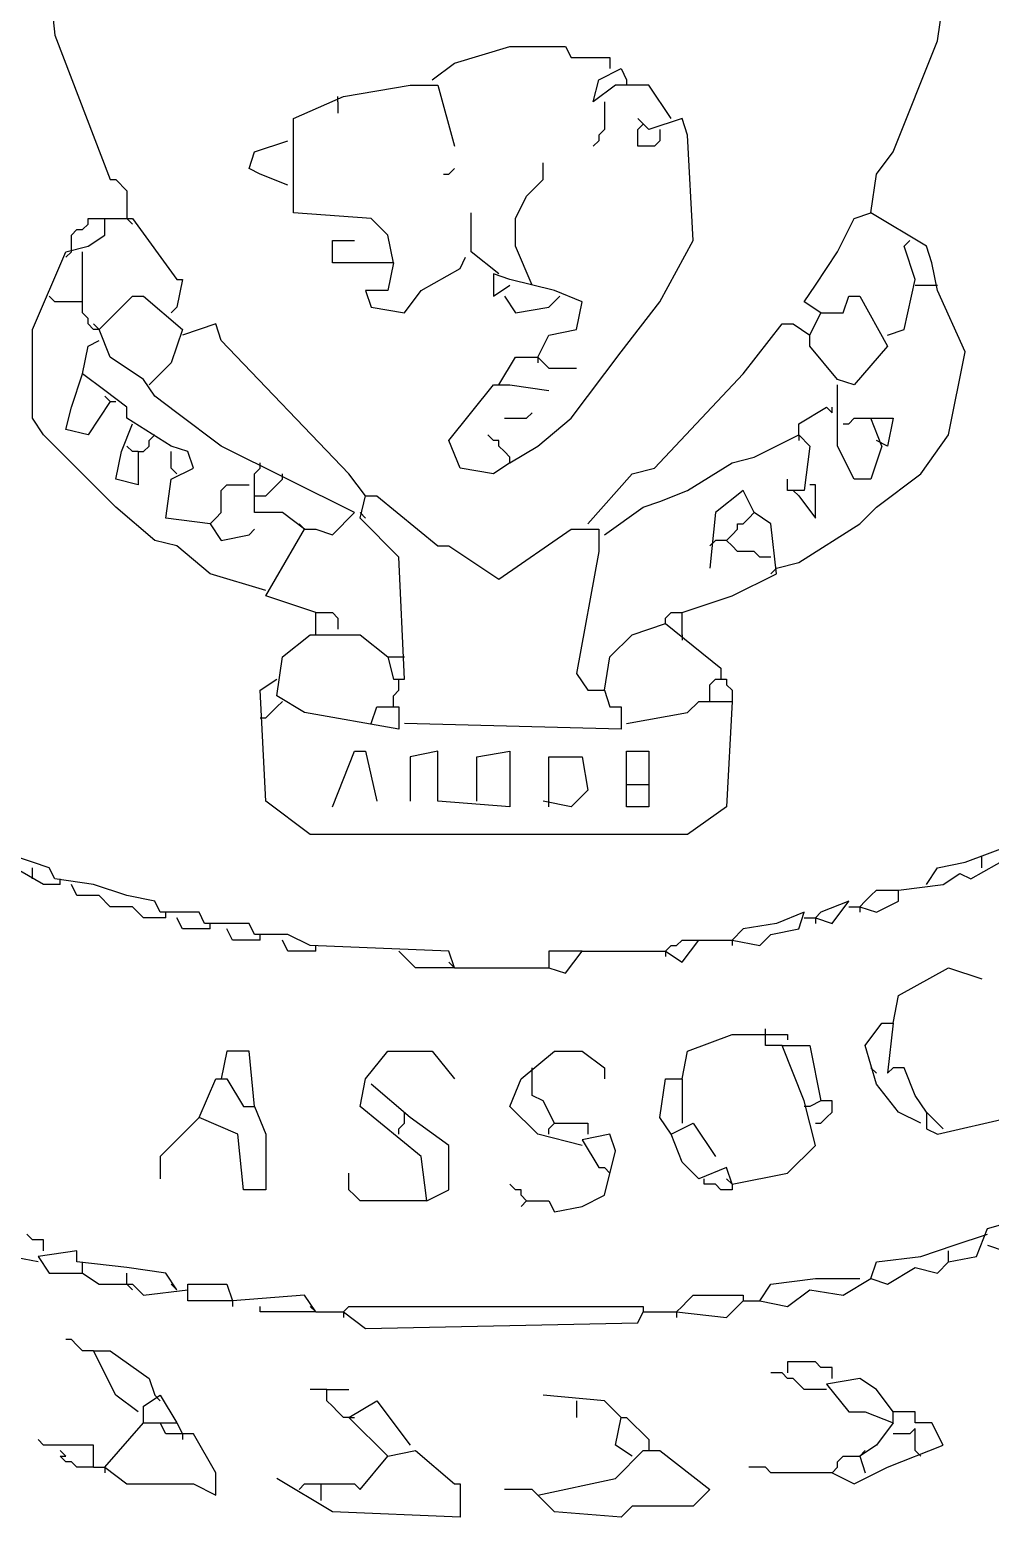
# Model space of a CAD drawing. Header units: inches. Extents: x 0.1 to 9.75, y 0.02 to 4.75.
# Drawn here: x 2.7493 to 2.9896, y 3.4847 to 3.8569 of the extents above; entities that cross this region are included whole.
import ezdxf

# ---------------------------------------------------------------- set-up
doc = ezdxf.new("R2010")
doc.units = ezdxf.units.IN
doc.header["$MEASUREMENT"] = 0
doc.layers.add('PFV', color=179, linetype='Continuous')

msp = doc.modelspace()

# ---------------------------------------------------------------- linework, layer by layer
at = {"layer": 'PFV', "color": 1}
for p, q in [((2.754167, 3.869444), (2.755556, 3.855556)), ((2.976389, 3.854167), (2.977778, 3.863889)), ((2.755556, 3.855556), (2.769444, 3.819444)), ((2.855556, 3.848611), (2.869444, 3.852778)), ((2.869444, 3.852778), (2.883333, 3.852778)), ((2.883333, 3.852778), (2.884722, 3.85)), ((2.965278, 3.826389), (2.976389, 3.854167)), ((2.884722, 3.85), (2.894444, 3.85)), ((2.894444, 3.85), (2.894444, 3.847222)), ((2.85, 3.844444), (2.855556, 3.848611)), ((2.891667, 3.844444), (2.897222, 3.847222)), ((2.897222, 3.847222), (2.898611, 3.844444)), ((2.827778, 3.840278), (2.844444, 3.843056)), ((2.844444, 3.843056), (2.851389, 3.843056)), ((2.851389, 3.843056), (2.855556, 3.827778)), ((2.890278, 3.838889), (2.891667, 3.844444)), ((2.895833, 3.843056), (2.890278, 3.838889)), ((2.904167, 3.843056), (2.895833, 3.843056)), ((2.898611, 3.844444), (2.898611, 3.843056)), ((2.909722, 3.834722), (2.904167, 3.843056)), ((2.815278, 3.834722), (2.827778, 3.840278)), ((2.826389, 3.838889), (2.826389, 3.840278)), ((2.826389, 3.838889), (2.826389, 3.836111)), ((2.893056, 3.838889), (2.893056, 3.831944)), ((2.815278, 3.811111), (2.815278, 3.834722)), ((2.904167, 3.831944), (2.901389, 3.834722)), ((2.9125, 3.834722), (2.904167, 3.831944)), ((2.913889, 3.830556), (2.9125, 3.834722)), ((2.893056, 3.831944), (2.891667, 3.830556)), ((2.891667, 3.830556), (2.891667, 3.829167)), ((2.901389, 3.831944), (2.902778, 3.833333)), ((2.901389, 3.827778), (2.901389, 3.831944)), ((2.906944, 3.831944), (2.906944, 3.829167)), ((2.915278, 3.804167), (2.913889, 3.830556)), ((2.805556, 3.826389), (2.813889, 3.829167)), ((2.891667, 3.829167), (2.890278, 3.827778)), ((2.905556, 3.827778), (2.901389, 3.827778)), ((2.906944, 3.829167), (2.905556, 3.827778)), ((2.804167, 3.822222), (2.805556, 3.826389)), ((2.877778, 3.819444), (2.877778, 3.823611)), ((2.961111, 3.820833), (2.965278, 3.826389)), ((2.769444, 3.819444), (2.770833, 3.819444)), ((2.770833, 3.819444), (2.773611, 3.816667)), ((2.806944, 3.820833), (2.804167, 3.822222)), ((2.813889, 3.818056), (2.806944, 3.820833)), ((2.852778, 3.820833), (2.854167, 3.820833)), ((2.854167, 3.820833), (2.855556, 3.822222)), ((2.873611, 3.815278), (2.877778, 3.819444)), ((2.959722, 3.811111), (2.961111, 3.820833)), ((2.773611, 3.816667), (2.773611, 3.809722)), ((2.870833, 3.809722), (2.873611, 3.815278)), ((2.7625, 3.806944), (2.763889, 3.808333)), ((2.763889, 3.808333), (2.763889, 3.809722)), ((2.763889, 3.809722), (2.768056, 3.809722)), ((2.768056, 3.805556), (2.768056, 3.809722)), ((2.768056, 3.809722), (2.775, 3.809722)), ((2.773611, 3.809722), (2.775, 3.808333)), ((2.775, 3.809722), (2.786111, 3.794444)), ((2.834722, 3.809722), (2.815278, 3.811111)), ((2.838889, 3.805556), (2.834722, 3.809722)), ((2.859722, 3.808333), (2.859722, 3.811111)), ((2.859722, 3.801389), (2.859722, 3.808333)), ((2.870833, 3.802778), (2.870833, 3.809722)), ((2.951389, 3.801389), (2.955556, 3.809722)), ((2.955556, 3.809722), (2.959722, 3.811111)), ((2.973611, 3.802778), (2.959722, 3.811111)), ((2.759722, 3.805556), (2.761111, 3.806944)), ((2.759722, 3.801389), (2.759722, 3.805556)), ((2.761111, 3.806944), (2.7625, 3.806944)), ((2.763889, 3.802778), (2.768056, 3.805556)), ((2.825, 3.798611), (2.825, 3.804167)), ((2.825, 3.804167), (2.830556, 3.804167)), ((2.840278, 3.798611), (2.838889, 3.805556)), ((2.906944, 3.788889), (2.915278, 3.804167)), ((2.968056, 3.802778), (2.969444, 3.804167)), ((2.75, 3.781944), (2.758333, 3.801389)), ((2.758333, 3.801389), (2.763889, 3.802778)), ((2.759722, 3.801389), (2.758333, 3.8)), ((2.7625, 3.786111), (2.7625, 3.801389)), ((2.866667, 3.795833), (2.859722, 3.801389)), ((2.875, 3.793056), (2.870833, 3.802778)), ((2.945833, 3.793056), (2.951389, 3.801389)), ((2.970833, 3.794444), (2.968056, 3.802778)), ((2.975, 3.798611), (2.973611, 3.802778)), ((2.840278, 3.798611), (2.825, 3.798611)), ((2.840278, 3.798611), (2.838889, 3.791667)), ((2.847222, 3.791667), (2.856944, 3.797222)), ((2.856944, 3.797222), (2.858333, 3.8)), ((2.976389, 3.791667), (2.975, 3.798611)), ((2.786111, 3.794444), (2.7875, 3.794444)), ((2.7875, 3.794444), (2.786111, 3.7875)), ((2.869444, 3.794444), (2.865278, 3.795833)), ((2.865278, 3.795833), (2.865278, 3.790278)), ((2.865278, 3.790278), (2.869444, 3.793056)), ((2.880556, 3.791667), (2.869444, 3.794444)), ((2.943056, 3.788889), (2.945833, 3.793056)), ((2.968056, 3.781944), (2.970833, 3.794444)), ((2.970833, 3.793056), (2.976389, 3.793056)), ((2.755556, 3.788889), (2.754167, 3.790278)), ((2.766667, 3.781944), (2.775, 3.790278)), ((2.775, 3.790278), (2.777778, 3.790278)), ((2.777778, 3.790278), (2.7875, 3.781944)), ((2.838889, 3.791667), (2.833333, 3.791667)), ((2.833333, 3.791667), (2.834722, 3.7875)), ((2.843056, 3.786111), (2.847222, 3.791667)), ((2.868056, 3.790278), (2.870833, 3.786111)), ((2.879167, 3.7875), (2.881944, 3.790278)), ((2.8875, 3.788889), (2.880556, 3.791667)), ((2.952778, 3.786111), (2.954167, 3.790278)), ((2.954167, 3.790278), (2.956944, 3.790278)), ((2.956944, 3.790278), (2.963889, 3.777778)), ((2.983333, 3.776389), (2.976389, 3.791667)), ((2.7625, 3.788889), (2.755556, 3.788889)), ((2.763889, 3.784722), (2.7625, 3.786111)), ((2.786111, 3.7875), (2.784722, 3.786111)), ((2.834722, 3.7875), (2.843056, 3.786111)), ((2.870833, 3.786111), (2.879167, 3.7875)), ((2.886111, 3.781944), (2.8875, 3.788889)), ((2.897222, 3.776389), (2.906944, 3.788889)), ((2.947222, 3.786111), (2.943056, 3.788889)), ((2.944444, 3.780556), (2.947222, 3.786111)), ((2.947222, 3.786111), (2.952778, 3.786111)), ((2.75, 3.759722), (2.75, 3.781944)), ((2.763889, 3.783333), (2.763889, 3.784722)), ((2.765278, 3.781944), (2.763889, 3.783333)), ((2.766667, 3.781944), (2.765278, 3.783333)), ((2.766667, 3.781944), (2.765278, 3.781944)), ((2.769444, 3.775), (2.766667, 3.781944)), ((2.7875, 3.781944), (2.784722, 3.773611)), ((2.795833, 3.783333), (2.7875, 3.780556)), ((2.797222, 3.779167), (2.795833, 3.783333)), ((2.879167, 3.780556), (2.886111, 3.781944)), ((2.927778, 3.770833), (2.9375, 3.783333)), ((2.9375, 3.783333), (2.940278, 3.783333)), ((2.940278, 3.783333), (2.944444, 3.780556)), ((2.963889, 3.780556), (2.968056, 3.781944)), ((2.763889, 3.777778), (2.766667, 3.779167)), ((2.829167, 3.745833), (2.797222, 3.779167)), ((2.876389, 3.775), (2.879167, 3.780556)), ((2.944444, 3.777778), (2.944444, 3.780556)), ((2.7625, 3.770833), (2.763889, 3.777778)), ((2.777778, 3.769444), (2.769444, 3.775)), ((2.866667, 3.768056), (2.870833, 3.775)), ((2.870833, 3.775), (2.876389, 3.775)), ((2.876389, 3.775), (2.879167, 3.772222)), ((2.876389, 3.775), (2.876389, 3.773611)), ((2.884722, 3.759722), (2.897222, 3.776389)), ((2.951389, 3.769444), (2.944444, 3.777778)), ((2.963889, 3.777778), (2.955556, 3.768056)), ((2.979167, 3.755556), (2.983333, 3.776389)), ((2.759722, 3.7625), (2.7625, 3.770833)), ((2.768056, 3.766667), (2.7625, 3.770833)), ((2.784722, 3.773611), (2.779167, 3.768056)), ((2.879167, 3.772222), (2.886111, 3.772222)), ((2.905556, 3.747222), (2.927778, 3.770833)), ((2.780556, 3.765278), (2.777778, 3.769444)), ((2.854167, 3.754167), (2.865278, 3.768056)), ((2.865278, 3.768056), (2.869444, 3.768056)), ((2.869444, 3.768056), (2.879167, 3.766667)), ((2.955556, 3.768056), (2.951389, 3.769444)), ((2.951389, 3.761111), (2.951389, 3.768056)), ((2.769444, 3.763889), (2.763889, 3.755556)), ((2.773611, 3.7625), (2.768056, 3.766667)), ((2.769444, 3.763889), (2.768056, 3.765278)), ((2.769444, 3.763889), (2.770833, 3.763889)), ((2.786111, 3.761111), (2.780556, 3.765278)), ((2.752778, 3.755556), (2.75, 3.759722)), ((2.758333, 3.756944), (2.759722, 3.7625)), ((2.773611, 3.759722), (2.773611, 3.7625)), ((2.784722, 3.752778), (2.773611, 3.759722)), ((2.797222, 3.752778), (2.786111, 3.761111)), ((2.868056, 3.759722), (2.873611, 3.759722)), ((2.873611, 3.759722), (2.875, 3.761111)), ((2.876389, 3.752778), (2.884722, 3.759722)), ((2.941667, 3.758333), (2.948611, 3.7625)), ((2.948611, 3.7625), (2.95, 3.761111)), ((2.95, 3.761111), (2.95, 3.7625)), ((2.951389, 3.752778), (2.951389, 3.761111)), ((2.954167, 3.758333), (2.955556, 3.759722)), ((2.955556, 3.759722), (2.959722, 3.759722)), ((2.9625, 3.752778), (2.959722, 3.759722)), ((2.959722, 3.759722), (2.965278, 3.759722)), ((2.965278, 3.759722), (2.963889, 3.752778)), ((2.763889, 3.755556), (2.758333, 3.756944)), ((2.772222, 3.751389), (2.775, 3.758333)), ((2.941667, 3.755556), (2.941667, 3.758333)), ((2.952778, 3.758333), (2.954167, 3.758333)), ((2.770833, 3.7375), (2.752778, 3.755556)), ((2.775, 3.751389), (2.773611, 3.752778)), ((2.777778, 3.751389), (2.779167, 3.752778)), ((2.779167, 3.754167), (2.780556, 3.755556)), ((2.779167, 3.752778), (2.779167, 3.754167)), ((2.788889, 3.751389), (2.784722, 3.752778)), ((2.830556, 3.736111), (2.797222, 3.752778)), ((2.856944, 3.747222), (2.854167, 3.754167)), ((2.865278, 3.754167), (2.863889, 3.755556)), ((2.866667, 3.754167), (2.865278, 3.754167)), ((2.866667, 3.752778), (2.866667, 3.754167)), ((2.868056, 3.751389), (2.866667, 3.752778)), ((2.869444, 3.748611), (2.876389, 3.752778)), ((2.930556, 3.75), (2.941667, 3.755556)), ((2.941667, 3.755556), (2.944444, 3.752778)), ((2.941667, 3.755556), (2.941667, 3.754167)), ((2.944444, 3.752778), (2.943056, 3.741667)), ((2.955556, 3.744444), (2.951389, 3.752778)), ((2.9625, 3.752778), (2.959722, 3.744444)), ((2.963889, 3.752778), (2.961111, 3.754167)), ((2.972222, 3.745833), (2.979167, 3.755556)), ((2.770833, 3.744444), (2.772222, 3.751389)), ((2.776389, 3.751389), (2.775, 3.751389)), ((2.776389, 3.751389), (2.777778, 3.751389)), ((2.776389, 3.751389), (2.776389, 3.743056)), ((2.784722, 3.747222), (2.784722, 3.751389)), ((2.790278, 3.747222), (2.788889, 3.751389)), ((2.806944, 3.747222), (2.806944, 3.748611)), ((2.869444, 3.748611), (2.865278, 3.745833)), ((2.869444, 3.75), (2.868056, 3.751389)), ((2.869444, 3.748611), (2.869444, 3.75)), ((2.913889, 3.741667), (2.925, 3.748611)), ((2.925, 3.748611), (2.930556, 3.75)), ((2.784722, 3.744444), (2.790278, 3.747222)), ((2.786111, 3.745833), (2.784722, 3.747222)), ((2.805556, 3.745833), (2.806944, 3.747222)), ((2.805556, 3.736111), (2.805556, 3.745833)), ((2.8125, 3.744444), (2.8125, 3.745833)), ((2.833333, 3.740278), (2.829167, 3.745833)), ((2.865278, 3.745833), (2.856944, 3.747222)), ((2.888889, 3.733333), (2.9, 3.745833)), ((2.9, 3.745833), (2.905556, 3.747222)), ((2.961111, 3.7375), (2.972222, 3.745833)), ((2.776389, 3.743056), (2.770833, 3.744444)), ((2.783333, 3.734722), (2.784722, 3.744444)), ((2.797222, 3.741667), (2.798611, 3.743056)), ((2.797222, 3.736111), (2.797222, 3.741667)), ((2.798611, 3.743056), (2.804167, 3.743056)), ((2.808333, 3.740278), (2.809722, 3.741667)), ((2.809722, 3.741667), (2.811111, 3.743056)), ((2.811111, 3.743056), (2.8125, 3.744444)), ((2.906944, 3.738889), (2.913889, 3.741667)), ((2.927778, 3.741667), (2.920833, 3.736111)), ((2.930556, 3.736111), (2.927778, 3.741667)), ((2.938889, 3.741667), (2.938889, 3.744444)), ((2.943056, 3.741667), (2.938889, 3.741667)), ((2.941667, 3.740278), (2.940278, 3.741667)), ((2.945833, 3.743056), (2.944444, 3.743056)), ((2.945833, 3.734722), (2.945833, 3.743056)), ((2.959722, 3.744444), (2.955556, 3.744444)), ((2.780556, 3.729167), (2.770833, 3.7375)), ((2.805556, 3.740278), (2.808333, 3.740278)), ((2.831944, 3.734722), (2.833333, 3.740278)), ((2.833333, 3.740278), (2.836111, 3.740278)), ((2.836111, 3.740278), (2.851389, 3.727778)), ((2.893056, 3.730556), (2.902778, 3.7375)), ((2.902778, 3.7375), (2.906944, 3.738889)), ((2.941667, 3.740278), (2.945833, 3.734722)), ((2.956944, 3.733333), (2.961111, 3.7375)), ((2.794444, 3.733333), (2.783333, 3.734722)), ((2.794444, 3.733333), (2.795833, 3.734722)), ((2.795833, 3.734722), (2.797222, 3.736111)), ((2.8125, 3.736111), (2.805556, 3.736111)), ((2.818056, 3.731944), (2.8125, 3.736111)), ((2.825, 3.730556), (2.830556, 3.736111)), ((2.831944, 3.736111), (2.833333, 3.734722)), ((2.841667, 3.725), (2.831944, 3.734722)), ((2.920833, 3.736111), (2.919444, 3.722222)), ((2.927778, 3.733333), (2.929167, 3.734722)), ((2.929167, 3.734722), (2.930556, 3.736111)), ((2.934722, 3.733333), (2.930556, 3.736111)), ((2.794444, 3.733333), (2.797222, 3.729167)), ((2.797222, 3.729167), (2.804167, 3.730556)), ((2.804167, 3.730556), (2.805556, 3.731944)), ((2.808333, 3.715278), (2.818056, 3.731944)), ((2.818056, 3.731944), (2.816667, 3.733333)), ((2.818056, 3.731944), (2.820833, 3.731944)), ((2.820833, 3.731944), (2.825, 3.730556)), ((2.866667, 3.719444), (2.884722, 3.731944)), ((2.884722, 3.731944), (2.891667, 3.731944)), ((2.891667, 3.731944), (2.891667, 3.726389)), ((2.923611, 3.729167), (2.925, 3.730556)), ((2.925, 3.730556), (2.926389, 3.731944)), ((2.926389, 3.731944), (2.926389, 3.733333)), ((2.926389, 3.733333), (2.927778, 3.733333)), ((2.936111, 3.720833), (2.934722, 3.733333)), ((2.941667, 3.723611), (2.956944, 3.733333)), ((2.786111, 3.727778), (2.780556, 3.729167)), ((2.794444, 3.720833), (2.786111, 3.727778)), ((2.851389, 3.727778), (2.854167, 3.727778)), ((2.854167, 3.727778), (2.866667, 3.719444)), ((2.891667, 3.726389), (2.886111, 3.695833)), ((2.920833, 3.729167), (2.919444, 3.727778)), ((2.923611, 3.729167), (2.920833, 3.729167)), ((2.925, 3.727778), (2.923611, 3.729167)), ((2.926389, 3.726389), (2.925, 3.727778)), ((2.930556, 3.726389), (2.926389, 3.726389)), ((2.931944, 3.725), (2.930556, 3.726389)), ((2.843056, 3.694444), (2.841667, 3.725)), ((2.934722, 3.725), (2.931944, 3.725)), ((2.936111, 3.722222), (2.941667, 3.723611)), ((2.808333, 3.716667), (2.794444, 3.720833)), ((2.925, 3.715278), (2.936111, 3.720833)), ((2.936111, 3.722222), (2.934722, 3.720833)), ((2.820833, 3.711111), (2.808333, 3.715278)), ((2.9125, 3.711111), (2.925, 3.715278)), ((2.820833, 3.705556), (2.820833, 3.711111)), ((2.820833, 3.711111), (2.825, 3.711111)), ((2.825, 3.711111), (2.826389, 3.709722)), ((2.908333, 3.709722), (2.909722, 3.711111)), ((2.909722, 3.711111), (2.9125, 3.711111)), ((2.9125, 3.705556), (2.9125, 3.711111)), ((2.826389, 3.709722), (2.826389, 3.706944)), ((2.9, 3.705556), (2.908333, 3.708333)), ((2.908333, 3.708333), (2.908333, 3.709722)), ((2.908333, 3.708333), (2.922222, 3.697222)), ((2.8125, 3.7), (2.819444, 3.705556)), ((2.819444, 3.705556), (2.831944, 3.705556)), ((2.831944, 3.705556), (2.838889, 3.7)), ((2.894444, 3.7), (2.9, 3.705556)), ((2.9125, 3.705556), (2.9125, 3.704167)), ((2.811111, 3.690278), (2.8125, 3.7)), ((2.838889, 3.7), (2.840278, 3.694444)), ((2.838889, 3.7), (2.843056, 3.7)), ((2.893056, 3.691667), (2.894444, 3.7)), ((2.922222, 3.697222), (2.922222, 3.694444)), ((2.806944, 3.691667), (2.811111, 3.694444)), ((2.840278, 3.694444), (2.843056, 3.694444)), ((2.841667, 3.691667), (2.841667, 3.694444)), ((2.886111, 3.695833), (2.888889, 3.691667)), ((2.919444, 3.693056), (2.920833, 3.694444)), ((2.919444, 3.688889), (2.919444, 3.693056)), ((2.920833, 3.694444), (2.923611, 3.694444)), ((2.923611, 3.694444), (2.923611, 3.693056)), ((2.923611, 3.693056), (2.925, 3.691667)), ((2.808333, 3.663889), (2.806944, 3.691667)), ((2.818056, 3.686111), (2.811111, 3.690278)), ((2.811111, 3.6875), (2.8125, 3.688889)), ((2.840278, 3.690278), (2.841667, 3.691667)), ((2.840278, 3.6875), (2.840278, 3.690278)), ((2.888889, 3.691667), (2.893056, 3.691667)), ((2.893056, 3.691667), (2.894444, 3.6875)), ((2.913889, 3.686111), (2.916667, 3.688889)), ((2.916667, 3.688889), (2.925, 3.688889)), ((2.925, 3.688889), (2.923611, 3.6625)), ((2.925, 3.691667), (2.925, 3.688889)), ((2.808333, 3.684722), (2.809722, 3.686111)), ((2.809722, 3.686111), (2.811111, 3.6875)), ((2.841667, 3.681944), (2.818056, 3.686111)), ((2.834722, 3.683333), (2.836111, 3.6875)), ((2.836111, 3.6875), (2.841667, 3.6875)), ((2.841667, 3.6875), (2.841667, 3.681944)), ((2.894444, 3.6875), (2.897222, 3.6875)), ((2.897222, 3.6875), (2.897222, 3.681944)), ((2.898611, 3.683333), (2.913889, 3.686111)), ((2.806944, 3.684722), (2.808333, 3.684722)), ((2.897222, 3.681944), (2.843056, 3.683333)), ((2.825, 3.6625), (2.830556, 3.676389)), ((2.830556, 3.676389), (2.833333, 3.676389)), ((2.833333, 3.676389), (2.836111, 3.663889)), ((2.851389, 3.676389), (2.844444, 3.675)), ((2.844444, 3.675), (2.844444, 3.663889)), ((2.851389, 3.663889), (2.851389, 3.676389)), ((2.861111, 3.675), (2.869444, 3.676389)), ((2.861111, 3.663889), (2.861111, 3.675)), ((2.869444, 3.676389), (2.869444, 3.6625)), ((2.879167, 3.6625), (2.879167, 3.675)), ((2.879167, 3.675), (2.8875, 3.675)), ((2.8875, 3.675), (2.888889, 3.666667)), ((2.898611, 3.668056), (2.898611, 3.676389)), ((2.898611, 3.676389), (2.904167, 3.676389)), ((2.904167, 3.676389), (2.904167, 3.6625)), ((2.888889, 3.666667), (2.884722, 3.6625)), ((2.898611, 3.6625), (2.898611, 3.668056)), ((2.898611, 3.668056), (2.904167, 3.668056)), ((2.819444, 3.655556), (2.808333, 3.663889)), ((2.869444, 3.6625), (2.851389, 3.663889)), ((2.884722, 3.6625), (2.877778, 3.663889)), ((2.904167, 3.6625), (2.898611, 3.6625)), ((2.923611, 3.6625), (2.913889, 3.655556)), ((2.913889, 3.655556), (2.819444, 3.655556)), ((2.983333, 3.648611), (2.994444, 3.652778)), ((2.75, 3.648611), (2.741667, 3.651389)), ((2.752778, 3.643056), (2.743056, 3.648611)), ((2.754167, 3.647222), (2.75, 3.648611)), ((2.976389, 3.647222), (2.983333, 3.648611)), ((2.984722, 3.644444), (2.994444, 3.65)), ((2.9875, 3.647222), (2.9875, 3.65)), ((2.75, 3.644444), (2.75, 3.647222)), ((2.755556, 3.644444), (2.754167, 3.647222)), ((2.765278, 3.643056), (2.755556, 3.644444)), ((2.756944, 3.643056), (2.756944, 3.644444)), ((2.973611, 3.643056), (2.976389, 3.647222)), ((2.977778, 3.643056), (2.981944, 3.645833)), ((2.981944, 3.645833), (2.984722, 3.644444)), ((2.756944, 3.643056), (2.752778, 3.643056)), ((2.761111, 3.640278), (2.759722, 3.643056)), ((2.773611, 3.640278), (2.765278, 3.643056)), ((2.959722, 3.640278), (2.961111, 3.641667)), ((2.961111, 3.641667), (2.966667, 3.641667)), ((2.966667, 3.641667), (2.977778, 3.643056)), ((2.966667, 3.638889), (2.966667, 3.641667)), ((2.766667, 3.640278), (2.761111, 3.640278)), ((2.769444, 3.6375), (2.766667, 3.640278)), ((2.775, 3.6375), (2.769444, 3.6375)), ((2.780556, 3.638889), (2.773611, 3.640278)), ((2.777778, 3.634722), (2.775, 3.6375)), ((2.781944, 3.636111), (2.780556, 3.638889)), ((2.954167, 3.638889), (2.947222, 3.636111)), ((2.95, 3.633333), (2.954167, 3.638889)), ((2.954167, 3.6375), (2.956944, 3.6375)), ((2.956944, 3.6375), (2.958333, 3.638889)), ((2.956944, 3.6375), (2.961111, 3.636111)), ((2.956944, 3.6375), (2.956944, 3.636111)), ((2.958333, 3.638889), (2.959722, 3.640278)), ((2.961111, 3.636111), (2.966667, 3.638889)), ((2.783333, 3.634722), (2.777778, 3.634722)), ((2.791667, 3.636111), (2.781944, 3.636111)), ((2.783333, 3.634722), (2.783333, 3.636111)), ((2.7875, 3.631944), (2.786111, 3.634722)), ((2.793056, 3.633333), (2.791667, 3.636111)), ((2.804167, 3.633333), (2.793056, 3.633333)), ((2.794444, 3.631944), (2.794444, 3.633333)), ((2.805556, 3.630556), (2.804167, 3.633333)), ((2.936111, 3.633333), (2.927778, 3.631944)), ((2.943056, 3.636111), (2.936111, 3.633333)), ((2.941667, 3.631944), (2.943056, 3.636111)), ((2.943056, 3.634722), (2.945833, 3.634722)), ((2.947222, 3.636111), (2.945833, 3.634722)), ((2.945833, 3.634722), (2.95, 3.633333)), ((2.945833, 3.634722), (2.945833, 3.633333)), ((2.794444, 3.631944), (2.7875, 3.631944)), ((2.8, 3.629167), (2.798611, 3.631944)), ((2.813889, 3.630556), (2.805556, 3.630556)), ((2.806944, 3.629167), (2.806944, 3.630556)), ((2.819444, 3.627778), (2.813889, 3.630556)), ((2.927778, 3.631944), (2.925, 3.629167)), ((2.931944, 3.627778), (2.934722, 3.630556)), ((2.934722, 3.630556), (2.941667, 3.631944)), ((2.806944, 3.629167), (2.8, 3.629167)), ((2.813889, 3.626389), (2.8125, 3.629167)), ((2.820833, 3.626389), (2.813889, 3.626389)), ((2.854167, 3.626389), (2.819444, 3.627778)), ((2.820833, 3.626389), (2.820833, 3.627778)), ((2.845833, 3.622222), (2.841667, 3.626389)), ((2.855556, 3.622222), (2.854167, 3.626389)), ((2.8875, 3.626389), (2.879167, 3.626389)), ((2.879167, 3.626389), (2.879167, 3.622222)), ((2.883333, 3.620833), (2.8875, 3.626389)), ((2.8875, 3.626389), (2.908333, 3.626389)), ((2.908333, 3.626389), (2.909722, 3.627778)), ((2.908333, 3.626389), (2.9125, 3.623611)), ((2.908333, 3.626389), (2.908333, 3.625)), ((2.909722, 3.627778), (2.911111, 3.627778)), ((2.911111, 3.627778), (2.9125, 3.629167)), ((2.9125, 3.623611), (2.916667, 3.629167)), ((2.9125, 3.629167), (2.916667, 3.629167)), ((2.916667, 3.629167), (2.925, 3.629167)), ((2.925, 3.629167), (2.931944, 3.627778)), ((2.925, 3.629167), (2.925, 3.627778)), ((2.855556, 3.622222), (2.845833, 3.622222)), ((2.855556, 3.622222), (2.854167, 3.623611)), ((2.855556, 3.622222), (2.879167, 3.622222)), ((2.879167, 3.622222), (2.883333, 3.620833)), ((2.966667, 3.615278), (2.979167, 3.622222)), ((2.979167, 3.622222), (2.9875, 3.619444)), ((2.965278, 3.608333), (2.966667, 3.615278)), ((2.933333, 3.605556), (2.933333, 3.606944)), ((2.958333, 3.602778), (2.9625, 3.608333)), ((2.9625, 3.608333), (2.965278, 3.608333)), ((2.965278, 3.608333), (2.963889, 3.595833)), ((2.913889, 3.601389), (2.925, 3.605556)), ((2.925, 3.605556), (2.938889, 3.605556)), ((2.933333, 3.602778), (2.933333, 3.605556)), ((2.938889, 3.605556), (2.938889, 3.604167)), ((2.798611, 3.601389), (2.797222, 3.594444)), ((2.804167, 3.601389), (2.798611, 3.601389)), ((2.805556, 3.5875), (2.804167, 3.601389)), ((2.833333, 3.594444), (2.838889, 3.601389)), ((2.838889, 3.601389), (2.85, 3.601389)), ((2.85, 3.601389), (2.855556, 3.594444)), ((2.872222, 3.594444), (2.880556, 3.601389)), ((2.880556, 3.601389), (2.8875, 3.601389)), ((2.8875, 3.601389), (2.893056, 3.597222)), ((2.9125, 3.594444), (2.913889, 3.601389)), ((2.9375, 3.602778), (2.933333, 3.602778)), ((2.943056, 3.588889), (2.9375, 3.602778)), ((2.9375, 3.602778), (2.944444, 3.602778)), ((2.944444, 3.602778), (2.947222, 3.588889)), ((2.961111, 3.593056), (2.958333, 3.602778)), ((2.875, 3.595833), (2.875, 3.597222)), ((2.875, 3.590278), (2.875, 3.595833)), ((2.893056, 3.597222), (2.893056, 3.594444)), ((2.961111, 3.595833), (2.959722, 3.597222)), ((2.963889, 3.595833), (2.965278, 3.597222)), ((2.968056, 3.597222), (2.965278, 3.597222)), ((2.970833, 3.590278), (2.968056, 3.597222)), ((2.791667, 3.584722), (2.795833, 3.594444)), ((2.795833, 3.594444), (2.798611, 3.594444)), ((2.798611, 3.594444), (2.802778, 3.5875)), ((2.831944, 3.5875), (2.833333, 3.594444)), ((2.844444, 3.584722), (2.834722, 3.593056)), ((2.869444, 3.5875), (2.872222, 3.594444)), ((2.906944, 3.584722), (2.908333, 3.594444)), ((2.908333, 3.594444), (2.9125, 3.594444)), ((2.9125, 3.594444), (2.9125, 3.583333)), ((2.966667, 3.586111), (2.961111, 3.593056)), ((2.877778, 3.588889), (2.875, 3.590278)), ((2.880556, 3.583333), (2.877778, 3.588889)), ((2.945833, 3.577778), (2.943056, 3.588889)), ((2.947222, 3.588889), (2.944444, 3.5875)), ((2.95, 3.588889), (2.947222, 3.588889)), ((2.95, 3.586111), (2.95, 3.588889)), ((2.973611, 3.586111), (2.970833, 3.590278)), ((2.791667, 3.584722), (2.781944, 3.575)), ((2.801389, 3.580556), (2.791667, 3.584722)), ((2.802778, 3.5875), (2.805556, 3.5875)), ((2.805556, 3.5875), (2.808333, 3.580556)), ((2.847222, 3.575), (2.831944, 3.5875)), ((2.843056, 3.584722), (2.843056, 3.586111)), ((2.843056, 3.583333), (2.843056, 3.584722)), ((2.854167, 3.577778), (2.844444, 3.584722)), ((2.876389, 3.580556), (2.869444, 3.5875)), ((2.909722, 3.580556), (2.906944, 3.584722)), ((2.944444, 3.5875), (2.943056, 3.5875)), ((2.947222, 3.583333), (2.948611, 3.584722)), ((2.948611, 3.584722), (2.95, 3.586111)), ((2.972222, 3.583333), (2.966667, 3.586111)), ((2.977778, 3.581944), (2.973611, 3.586111)), ((2.973611, 3.586111), (2.973611, 3.581944)), ((2.976389, 3.580556), (2.994444, 3.584722)), ((2.841667, 3.581944), (2.843056, 3.583333)), ((2.841667, 3.580556), (2.841667, 3.581944)), ((2.879167, 3.581944), (2.880556, 3.583333)), ((2.879167, 3.580556), (2.879167, 3.581944)), ((2.880556, 3.583333), (2.888889, 3.583333)), ((2.888889, 3.583333), (2.888889, 3.580556)), ((2.909722, 3.580556), (2.915278, 3.583333)), ((2.915278, 3.583333), (2.920833, 3.575)), ((2.945833, 3.583333), (2.947222, 3.583333)), ((2.973611, 3.581944), (2.976389, 3.580556)), ((2.977778, 3.581944), (2.976389, 3.583333)), ((2.802778, 3.566667), (2.801389, 3.580556)), ((2.808333, 3.580556), (2.808333, 3.566667)), ((2.854167, 3.566667), (2.854167, 3.577778)), ((2.8875, 3.577778), (2.876389, 3.580556)), ((2.894444, 3.580556), (2.8875, 3.579167)), ((2.8875, 3.579167), (2.891667, 3.572222)), ((2.895833, 3.576389), (2.894444, 3.580556)), ((2.9125, 3.573611), (2.909722, 3.580556)), ((2.938889, 3.570833), (2.945833, 3.577778)), ((2.781944, 3.575), (2.781944, 3.569444)), ((2.848611, 3.563889), (2.847222, 3.575)), ((2.893056, 3.565278), (2.895833, 3.576389)), ((2.916667, 3.569444), (2.9125, 3.573611)), ((2.829167, 3.566667), (2.829167, 3.570833)), ((2.891667, 3.572222), (2.893056, 3.572222)), ((2.893056, 3.572222), (2.894444, 3.570833)), ((2.923611, 3.572222), (2.916667, 3.569444)), ((2.925, 3.568056), (2.923611, 3.572222)), ((2.925, 3.568056), (2.938889, 3.570833)), ((2.808333, 3.566667), (2.802778, 3.566667)), ((2.830556, 3.565278), (2.829167, 3.566667)), ((2.848611, 3.563889), (2.854167, 3.566667)), ((2.870833, 3.566667), (2.869444, 3.568056)), ((2.872222, 3.566667), (2.870833, 3.566667)), ((2.872222, 3.565278), (2.872222, 3.566667)), ((2.918056, 3.568056), (2.918056, 3.569444)), ((2.920833, 3.568056), (2.918056, 3.568056)), ((2.922222, 3.566667), (2.920833, 3.568056)), ((2.925, 3.566667), (2.922222, 3.566667)), ((2.925, 3.568056), (2.923611, 3.569444)), ((2.925, 3.568056), (2.925, 3.566667)), ((2.831944, 3.563889), (2.830556, 3.565278)), ((2.848611, 3.563889), (2.831944, 3.563889)), ((2.873611, 3.563889), (2.872222, 3.565278)), ((2.873611, 3.563889), (2.872222, 3.5625)), ((2.873611, 3.563889), (2.879167, 3.563889)), ((2.879167, 3.563889), (2.880556, 3.561111)), ((2.880556, 3.561111), (2.8875, 3.5625)), ((2.8875, 3.5625), (2.893056, 3.565278)), ((2.988889, 3.556944), (3.008333, 3.5625)), ((2.75, 3.554167), (2.748611, 3.555556)), ((2.980556, 3.552778), (2.988889, 3.555556)), ((2.986111, 3.55), (2.988889, 3.556944)), ((2.752778, 3.554167), (2.75, 3.554167)), ((2.761111, 3.551389), (2.751389, 3.55)), ((2.752778, 3.551389), (2.752778, 3.554167)), ((2.761111, 3.548611), (2.761111, 3.551389)), ((2.972222, 3.55), (2.980556, 3.552778)), ((2.979167, 3.548611), (2.979167, 3.551389)), ((2.988889, 3.552778), (2.993056, 3.551389)), ((2.751389, 3.548611), (2.744444, 3.55)), ((2.751389, 3.55), (2.754167, 3.545833)), ((2.773611, 3.547222), (2.761111, 3.548611)), ((2.7625, 3.545833), (2.7625, 3.548611)), ((2.959722, 3.544444), (2.961111, 3.548611)), ((2.961111, 3.548611), (2.972222, 3.55)), ((2.976389, 3.545833), (2.979167, 3.548611)), ((2.979167, 3.548611), (2.986111, 3.55)), ((2.754167, 3.545833), (2.7625, 3.545833)), ((2.7625, 3.545833), (2.766667, 3.543056)), ((2.783333, 3.545833), (2.773611, 3.547222)), ((2.773611, 3.543056), (2.773611, 3.545833)), ((2.786111, 3.541667), (2.783333, 3.545833)), ((2.934722, 3.543056), (2.945833, 3.544444)), ((2.945833, 3.544444), (2.956944, 3.544444)), ((2.952778, 3.540278), (2.959722, 3.544444)), ((2.959722, 3.544444), (2.963889, 3.543056)), ((2.963889, 3.543056), (2.970833, 3.547222)), ((2.970833, 3.547222), (2.976389, 3.545833)), ((2.766667, 3.543056), (2.775, 3.543056)), ((2.773611, 3.543056), (2.775, 3.541667)), ((2.775, 3.543056), (2.777778, 3.540278)), ((2.777778, 3.540278), (2.788889, 3.541667)), ((2.786111, 3.541667), (2.784722, 3.543056)), ((2.788889, 3.538889), (2.788889, 3.543056)), ((2.788889, 3.543056), (2.798611, 3.543056)), ((2.798611, 3.543056), (2.8, 3.538889)), ((2.818056, 3.540278), (2.8, 3.538889)), ((2.820833, 3.536111), (2.818056, 3.540278)), ((2.913889, 3.538889), (2.915278, 3.540278)), ((2.915278, 3.540278), (2.927778, 3.540278)), ((2.927778, 3.540278), (2.927778, 3.538889)), ((2.931944, 3.538889), (2.934722, 3.543056)), ((2.938889, 3.5375), (2.944444, 3.541667)), ((2.944444, 3.541667), (2.952778, 3.540278)), ((2.8, 3.538889), (2.788889, 3.538889)), ((2.8, 3.538889), (2.8, 3.5375)), ((2.806944, 3.536111), (2.806944, 3.5375)), ((2.820833, 3.536111), (2.819444, 3.5375)), ((2.827778, 3.536111), (2.829167, 3.5375)), ((2.829167, 3.5375), (2.902778, 3.5375)), ((2.902778, 3.5375), (2.902778, 3.536111)), ((2.911111, 3.536111), (2.9125, 3.5375)), ((2.9125, 3.5375), (2.913889, 3.538889)), ((2.923611, 3.534722), (2.927778, 3.538889)), ((2.927778, 3.538889), (2.931944, 3.538889)), ((2.931944, 3.538889), (2.938889, 3.5375)), ((2.820833, 3.536111), (2.806944, 3.536111)), ((2.820833, 3.536111), (2.827778, 3.536111)), ((2.827778, 3.536111), (2.833333, 3.531944)), ((2.827778, 3.536111), (2.827778, 3.534722)), ((2.833333, 3.531944), (2.901389, 3.533333)), ((2.901389, 3.533333), (2.902778, 3.536111)), ((2.902778, 3.536111), (2.911111, 3.536111)), ((2.911111, 3.536111), (2.923611, 3.534722)), ((2.911111, 3.536111), (2.911111, 3.534722)), ((2.759722, 3.529167), (2.758333, 3.529167)), ((2.761111, 3.527778), (2.759722, 3.529167)), ((2.7625, 3.526389), (2.761111, 3.527778)), ((2.765278, 3.526389), (2.7625, 3.526389)), ((2.770833, 3.515278), (2.765278, 3.526389)), ((2.765278, 3.526389), (2.769444, 3.526389)), ((2.769444, 3.526389), (2.779167, 3.519444)), ((2.945833, 3.523611), (2.938889, 3.523611)), ((2.938889, 3.523611), (2.938889, 3.520833)), ((2.947222, 3.522222), (2.945833, 3.523611)), ((2.95, 3.522222), (2.947222, 3.522222)), ((2.95, 3.519444), (2.95, 3.522222)), ((2.779167, 3.519444), (2.780556, 3.515278)), ((2.9375, 3.520833), (2.934722, 3.520833)), ((2.938889, 3.519444), (2.9375, 3.520833)), ((2.940278, 3.519444), (2.938889, 3.519444)), ((2.941667, 3.518056), (2.940278, 3.519444)), ((2.943056, 3.516667), (2.941667, 3.518056)), ((2.956944, 3.519444), (2.948611, 3.518056)), ((2.948611, 3.518056), (2.954167, 3.511111)), ((2.961111, 3.516667), (2.956944, 3.519444)), ((2.776389, 3.511111), (2.770833, 3.515278)), ((2.777778, 3.5125), (2.781944, 3.515278)), ((2.780556, 3.515278), (2.781944, 3.513889)), ((2.781944, 3.515278), (2.786111, 3.508333)), ((2.823611, 3.516667), (2.819444, 3.516667)), ((2.823611, 3.513889), (2.823611, 3.516667)), ((2.823611, 3.516667), (2.829167, 3.516667)), ((2.825, 3.5125), (2.823611, 3.513889)), ((2.829167, 3.509722), (2.836111, 3.513889)), ((2.836111, 3.513889), (2.844444, 3.502778)), ((2.893056, 3.513889), (2.877778, 3.515278)), ((2.886111, 3.513889), (2.886111, 3.509722)), ((2.897222, 3.509722), (2.893056, 3.513889)), ((2.948611, 3.516667), (2.943056, 3.516667)), ((2.965278, 3.511111), (2.961111, 3.516667)), ((2.777778, 3.508333), (2.777778, 3.5125)), ((2.826389, 3.511111), (2.825, 3.5125)), ((2.827778, 3.509722), (2.826389, 3.511111)), ((2.954167, 3.511111), (2.958333, 3.511111)), ((2.958333, 3.511111), (2.965278, 3.508333)), ((2.970833, 3.511111), (2.965278, 3.511111)), ((2.965278, 3.508333), (2.965278, 3.511111)), ((2.970833, 3.508333), (2.970833, 3.511111)), ((2.768056, 3.497222), (2.777778, 3.508333)), ((2.777778, 3.508333), (2.781944, 3.508333)), ((2.783333, 3.505556), (2.781944, 3.508333)), ((2.781944, 3.508333), (2.786111, 3.508333)), ((2.786111, 3.508333), (2.7875, 3.505556)), ((2.829167, 3.509722), (2.827778, 3.509722)), ((2.838889, 3.5), (2.829167, 3.509722)), ((2.829167, 3.509722), (2.830556, 3.509722)), ((2.895833, 3.502778), (2.897222, 3.509722)), ((2.897222, 3.509722), (2.898611, 3.509722)), ((2.898611, 3.509722), (2.904167, 3.504167)), ((2.965278, 3.508333), (2.961111, 3.502778)), ((2.970833, 3.506944), (2.969444, 3.505556)), ((2.975, 3.508333), (2.970833, 3.508333)), ((2.970833, 3.501389), (2.970833, 3.506944)), ((2.977778, 3.502778), (2.975, 3.508333)), ((2.752778, 3.502778), (2.751389, 3.504167)), ((2.765278, 3.502778), (2.752778, 3.502778)), ((2.765278, 3.497222), (2.765278, 3.502778)), ((2.790278, 3.505556), (2.783333, 3.505556)), ((2.7875, 3.505556), (2.7875, 3.504167)), ((2.795833, 3.495833), (2.790278, 3.505556)), ((2.9, 3.5), (2.895833, 3.502778)), ((2.904167, 3.504167), (2.904167, 3.501389)), ((2.961111, 3.502778), (2.956944, 3.5)), ((2.963889, 3.497222), (2.977778, 3.502778)), ((2.969444, 3.505556), (2.965278, 3.505556)), ((2.758333, 3.5), (2.756944, 3.501389)), ((2.758333, 3.498611), (2.756944, 3.5)), ((2.756944, 3.5), (2.758333, 3.5)), ((2.831944, 3.491667), (2.838889, 3.5)), ((2.838889, 3.5), (2.845833, 3.501389)), ((2.845833, 3.501389), (2.855556, 3.493056)), ((2.895833, 3.494444), (2.902778, 3.501389)), ((2.902778, 3.501389), (2.906944, 3.501389)), ((2.906944, 3.501389), (2.919444, 3.491667)), ((2.951389, 3.498611), (2.952778, 3.5)), ((2.952778, 3.5), (2.956944, 3.5)), ((2.956944, 3.5), (2.958333, 3.501389)), ((2.956944, 3.5), (2.958333, 3.495833)), ((2.972222, 3.5), (2.970833, 3.501389)), ((2.759722, 3.498611), (2.758333, 3.498611)), ((2.761111, 3.497222), (2.759722, 3.498611)), ((2.765278, 3.497222), (2.761111, 3.497222)), ((2.765278, 3.497222), (2.768056, 3.497222)), ((2.768056, 3.497222), (2.773611, 3.493056)), ((2.768056, 3.497222), (2.768056, 3.495833)), ((2.795833, 3.490278), (2.795833, 3.495833)), ((2.933333, 3.497222), (2.929167, 3.497222)), ((2.934722, 3.495833), (2.933333, 3.497222)), ((2.95, 3.495833), (2.934722, 3.495833)), ((2.95, 3.495833), (2.951389, 3.497222)), ((2.95, 3.495833), (2.955556, 3.493056)), ((2.951389, 3.497222), (2.951389, 3.498611)), ((2.955556, 3.493056), (2.963889, 3.497222)), ((2.773611, 3.493056), (2.790278, 3.493056)), ((2.790278, 3.493056), (2.795833, 3.490278)), ((2.825, 3.486111), (2.811111, 3.494444)), ((2.816667, 3.491667), (2.818056, 3.493056)), ((2.818056, 3.493056), (2.822222, 3.493056)), ((2.822222, 3.488889), (2.822222, 3.493056)), ((2.822222, 3.493056), (2.830556, 3.493056)), ((2.830556, 3.493056), (2.831944, 3.491667)), ((2.855556, 3.493056), (2.856944, 3.493056)), ((2.856944, 3.493056), (2.856944, 3.484722)), ((2.875, 3.491667), (2.868056, 3.491667)), ((2.880556, 3.486111), (2.875, 3.491667)), ((2.876389, 3.490278), (2.895833, 3.494444)), ((2.919444, 3.491667), (2.915278, 3.4875)), ((2.856944, 3.484722), (2.825, 3.486111)), ((2.897222, 3.484722), (2.880556, 3.486111)), ((2.9, 3.4875), (2.897222, 3.484722)), ((2.915278, 3.4875), (2.9, 3.4875))]:
    msp.add_line(p, q, dxfattribs=at)

doc.saveas('drawing.dxf')
